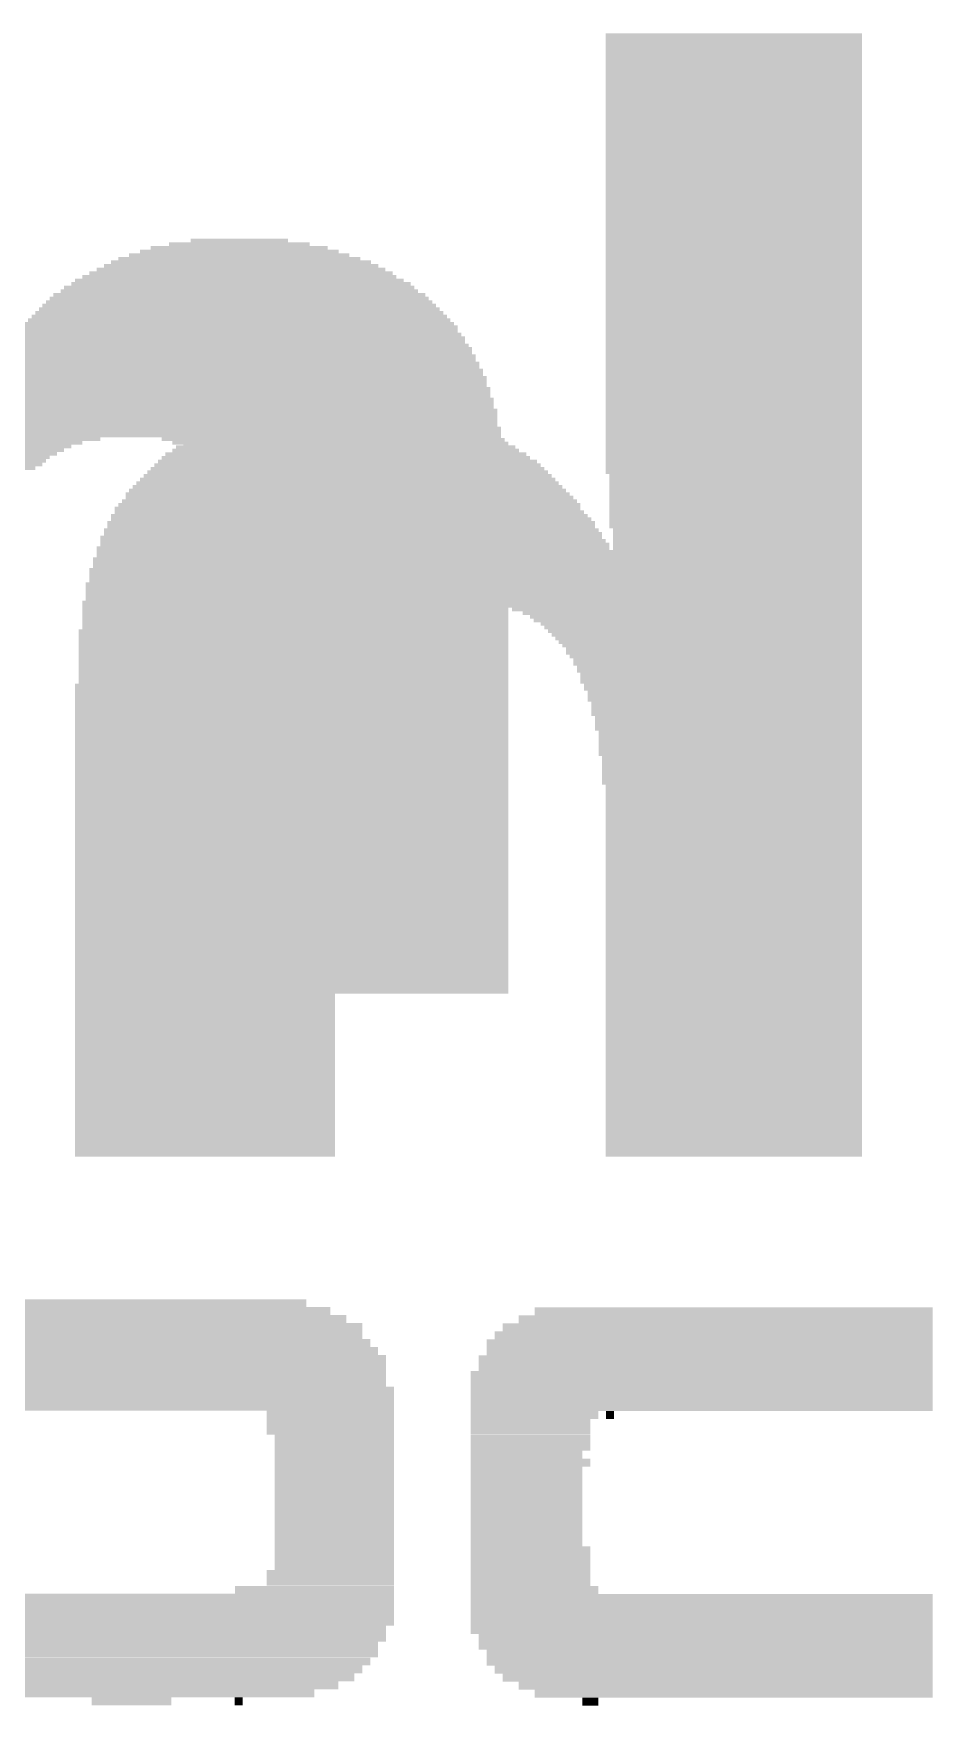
# Model space of a CAD drawing. Extents: x -21 to 88, y -12 to 76.
# Drawn here: x 51.08 to 53.57, y 33.714 to 38.344 of the extents above; entities that cross this region are included whole.
import ezdxf

# ---------------------------------------------------------------- set-up
doc = ezdxf.new("R2010")
doc.units = 0
doc.layers.add('21', color=253, linetype='CONTINUOUS')
doc.layers.add('22', color=253, linetype='CONTINUOUS')

# ---------------------------------------------------------------- blocks, each defined once
blk = doc.blocks.new('RECT')
blk.add_solid([(-0.5, -0.5), (0.5, -0.5), (-0.5, 0.5), (0.5, 0.5)])

msp = doc.modelspace()

# ---------------------------------------------------------------- block references
at = {"layer": '21'}
for p, xscale, yscale in [((51.65, 37.73), 0.61, 0.01), ((51.65, 37.74), 0.55, 0.01), ((51.65, 37.75), 0.49, 0.01), ((51.65, 37.76), 0.39, 0.01), ((51.65, 37.77), 0.27, 0.01), ((51.655, 37.68), 0.84, 0.01), ((51.655, 37.69), 0.8, 0.01), ((51.655, 37.7), 0.76, 0.01), ((51.655, 37.71), 0.72, 0.01), ((51.65, 37.72), 0.67, 0.01), ((51.65, 37.64), 0.97, 0.01), ((51.655, 37.65), 0.94, 0.01), ((51.65, 37.66), 0.91, 0.01), ((51.65, 37.67), 0.87, 0.01), ((51.65, 37.59), 1.09, 0.01), ((51.65, 37.6), 1.07, 0.01), ((51.65, 37.61), 1.05, 0.01), ((51.65, 37.62), 1.03, 0.01), ((51.65, 37.63), 0.99, 0.01), ((51.65, 37.54), 1.19, 0.01), ((51.65, 37.55), 1.17, 0.01), ((51.65, 37.56), 1.15, 0.01), ((51.65, 37.57), 1.13, 0.01), ((51.65, 37.58), 1.11, 0.01), ((51.645, 37.5), 1.26, 0.01), ((51.645, 37.51), 1.24, 0.01), ((51.645, 37.52), 1.22, 0.01), ((51.65, 37.53), 1.21, 0.01), ((51.64, 37.45), 1.33, 0.01), ((51.64, 37.47), 1.31, 0.01), ((51.64, 37.46), 1.31, 0.01), ((51.64, 37.48), 1.29, 0.01), ((51.64, 37.49), 1.27, 0.01), ((51.63, 37.4), 1.39, 0.01), ((51.635, 37.41), 1.38, 0.01), ((51.635, 37.43), 1.36, 0.01), ((51.635, 37.42), 1.36, 0.01), ((51.635, 37.44), 1.34, 0.01), ((51.275, 37.37), 2.12, 0.01), ((51.63, 37.36), 1.43, 0.01), ((51.63, 37.38), 1.41, 0.01), ((51.635, 37.39), 1.4, 0.01), ((51.28, 37.35), 2.13, 0.01), ((51.28, 37.34), 2.13, 0.01), ((51.285, 37.33), 2.14, 0.01), ((51.285, 37.32), 2.14, 0.01), ((51.285, 37.31), 2.14, 0.01), ((51.29, 37.3), 2.15, 0.01), ((51.29, 37.29), 2.15, 0.01), ((51.29, 37.28), 2.15, 0.01), ((51.29, 37.27), 2.15, 0.01), ((51.29, 37.26), 2.15, 0.01), ((51.295, 37.25), 2.16, 0.01), ((51.295, 37.24), 2.16, 0.01), ((51.295, 37.23), 2.16, 0.01), ((50.74, 37.22), 1.05, 0.01), ((51.905, 37.22), 0.94, 0.01), ((50.7, 37.2), 0.97, 0.01), ((50.69, 37.19), 0.95, 0.01), ((50.68, 37.18), 0.93, 0.01), ((50.67, 37.17), 0.91, 0.01), ((51.92, 37.21), 0.91, 0.01), ((51.945, 37.2), 0.88, 0.01), ((51.95, 37.19), 0.87, 0.01), ((51.96, 37.18), 0.85, 0.01), ((51.97, 37.17), 0.83, 0.01), ((50.665, 37.16), 0.9, 0.01), ((50.66, 37.15), 0.89, 0.01), ((50.65, 37.14), 0.87, 0.01), ((51.975, 37.16), 0.82, 0.01), ((51.98, 37.15), 0.81, 0.01), ((51.985, 37.14), 0.8, 0.01), ((51.99, 37.13), 0.79, 0.01), ((51.99, 37.12), 0.79, 0.01), ((52, 37.11), 0.79, 0.01), ((52.005, 37.1), 0.78, 0.01), ((52.005, 37.09), 0.78, 0.01), ((52.01, 37.08), 0.77, 0.01), ((52.01, 37.07), 0.77, 0.01), ((52.015, 37.06), 0.76, 0.01), ((52.015, 37.05), 0.76, 0.01), ((52.015, 37.04), 0.76, 0.01), ((52.02, 37.03), 0.75, 0.01), ((52.02, 37.02), 0.75, 0.01), ((52.02, 37.01), 0.75, 0.01), ((52.025, 37), 0.74, 0.01), ((52.025, 36.99), 0.74, 0.01), ((52.025, 36.98), 0.74, 0.01), ((52.025, 36.97), 0.74, 0.01), ((52.03, 36.96), 0.73, 0.01), ((52.03, 36.95), 0.73, 0.01), ((52.03, 36.94), 0.73, 0.01), ((52.03, 36.93), 0.73, 0.01), ((52.03, 36.92), 0.73, 0.01), ((52.03, 36.91), 0.73, 0.01), ((52.03, 36.9), 0.73, 0.01), ((52.035, 36.89), 0.72, 0.01), ((52.035, 36.88), 0.72, 0.01), ((52.035, 36.87), 0.72, 0.01), ((52.035, 36.86), 0.72, 0.01), ((52.035, 36.85), 0.72, 0.01), ((52.035, 36.84), 0.72, 0.01), ((52.035, 36.83), 0.72, 0.01), ((52.035, 36.82), 0.72, 0.01), ((52.035, 36.81), 0.72, 0.01), ((52.035, 36.8), 0.72, 0.01), ((52.035, 36.79), 0.72, 0.01), ((52.035, 36.78), 0.72, 0.01), ((52.035, 36.77), 0.72, 0.01), ((52.035, 36.76), 0.72, 0.01), ((52.035, 36.75), 0.72, 0.01), ((52.035, 36.74), 0.72, 0.01), ((52.035, 36.73), 0.72, 0.01), ((52.035, 36.72), 0.72, 0.01), ((52.035, 36.71), 0.72, 0.01), ((52.035, 36.7), 0.72, 0.01), ((52.035, 36.69), 0.72, 0.01), ((52.035, 36.68), 0.72, 0.01), ((52.035, 36.67), 0.72, 0.01), ((52.035, 36.66), 0.72, 0.01), ((52.035, 36.65), 0.72, 0.01), ((52.035, 36.64), 0.72, 0.01), ((52.035, 36.63), 0.72, 0.01), ((52.035, 36.62), 0.72, 0.01), ((52.035, 36.61), 0.72, 0.01), ((52.035, 36.6), 0.72, 0.01), ((52.035, 36.59), 0.72, 0.01), ((52.035, 36.58), 0.72, 0.01), ((52.035, 36.57), 0.72, 0.01), ((52.035, 36.56), 0.72, 0.01), ((52.035, 36.55), 0.72, 0.01), ((52.035, 36.54), 0.72, 0.01), ((52.035, 36.53), 0.72, 0.01), ((52.035, 36.52), 0.72, 0.01), ((52.035, 36.51), 0.72, 0.01), ((52.035, 36.5), 0.72, 0.01), ((52.035, 36.49), 0.72, 0.01), ((52.035, 36.48), 0.72, 0.01), ((52.035, 36.47), 0.72, 0.01), ((52.035, 36.46), 0.72, 0.01), ((52.035, 36.45), 0.72, 0.01), ((52.035, 36.44), 0.72, 0.01), ((52.035, 36.43), 0.72, 0.01), ((52.035, 36.42), 0.72, 0.01), ((52.035, 36.41), 0.72, 0.01), ((52.035, 36.4), 0.72, 0.01), ((52.035, 36.39), 0.72, 0.01), ((52.035, 36.38), 0.72, 0.01), ((52.035, 36.37), 0.72, 0.01), ((52.035, 36.36), 0.72, 0.01), ((52.035, 36.35), 0.72, 0.01), ((52.035, 36.34), 0.72, 0.01), ((52.035, 36.33), 0.72, 0.01), ((52.035, 36.32), 0.72, 0.01), ((52.035, 36.31), 0.72, 0.01), ((52.035, 36.3), 0.72, 0.01), ((52.035, 36.29), 0.72, 0.01), ((52.035, 36.28), 0.72, 0.01), ((52.035, 36.27), 0.72, 0.01), ((52.035, 36.26), 0.72, 0.01), ((52.035, 36.25), 0.72, 0.01), ((52.035, 36.24), 0.72, 0.01), ((52.035, 36.23), 0.72, 0.01), ((52.035, 36.22), 0.72, 0.01), ((52.035, 36.21), 0.72, 0.01), ((52.035, 36.2), 0.72, 0.01), ((52.035, 36.19), 0.72, 0.01), ((52.035, 36.18), 0.72, 0.01), ((52.035, 36.17), 0.72, 0.01), ((52.035, 36.16), 0.72, 0.01), ((52.035, 36.15), 0.72, 0.01), ((52.035, 36.14), 0.72, 0.01), ((52.035, 36.13), 0.72, 0.01), ((52.035, 36.12), 0.72, 0.01), ((52.035, 36.11), 0.72, 0.01), ((52.035, 36.1), 0.72, 0.01), ((52.035, 36.09), 0.72, 0.01), ((52.035, 36.08), 0.72, 0.01), ((52.035, 36.07), 0.72, 0.01), ((52.035, 36.06), 0.72, 0.01), ((52.035, 36.05), 0.72, 0.01), ((52.035, 36.04), 0.72, 0.01), ((52.035, 36.03), 0.72, 0.01), ((52.035, 36.02), 0.72, 0.01), ((52.035, 36.01), 0.72, 0.01), ((52.035, 36), 0.72, 0.01), ((52.035, 35.99), 0.72, 0.01), ((52.035, 35.98), 0.72, 0.01), ((52.035, 35.97), 0.72, 0.01), ((52.035, 35.96), 0.72, 0.01), ((52.035, 35.95), 0.72, 0.01), ((52.035, 35.94), 0.72, 0.01), ((52.035, 35.93), 0.72, 0.01), ((52.035, 35.92), 0.72, 0.01), ((52.035, 35.91), 0.72, 0.01), ((52.035, 35.9), 0.72, 0.01), ((52.035, 35.89), 0.72, 0.01), ((52.035, 35.88), 0.72, 0.01), ((52.035, 35.87), 0.72, 0.01), ((52.035, 35.86), 0.72, 0.01), ((52.035, 35.85), 0.72, 0.01), ((52.035, 35.84), 0.72, 0.01), ((52.035, 35.83), 0.72, 0.01), ((52.035, 35.82), 0.72, 0.01), ((52.035, 35.81), 0.72, 0.01), ((52.035, 35.8), 0.72, 0.01), ((52.035, 35.79), 0.72, 0.01), ((52.035, 35.78), 0.72, 0.01), ((52.035, 35.77), 0.72, 0.01), ((52.035, 35.76), 0.72, 0.01), ((52.035, 35.75), 0.72, 0.01), ((52.035, 35.74), 0.72, 0.01), ((52.035, 35.73), 0.72, 0.01), ((52.035, 35.72), 0.72, 0.01), ((52.035, 35.71), 0.72, 0.01), ((52.035, 35.7), 0.72, 0.01), ((52.035, 35.69), 0.72, 0.01), ((51.3512, 34.8063), 1.1024, 0.022), ((51.3622, 34.8283), 0.948, 0.022), ((53.0189, 34.8055), 1.1024, 0.022), ((51.3622, 34.7622), 1.2567, 0.022), ((51.3622, 34.7842), 1.1685, 0.022), ((52.9748, 34.7614), 1.1905, 0.022), ((52.9968, 34.7835), 1.1465, 0.022), ((51.3512, 34.7181), 1.3228, 0.022), ((51.3512, 34.7401), 1.2787, 0.022), ((52.9528, 34.7173), 1.2346, 0.022), ((52.9638, 34.7394), 1.2126, 0.022), ((51.3622, 34.674), 1.389, 0.0221), ((51.3622, 34.6961), 1.3449, 0.022), ((52.9417, 34.6732), 1.2567, 0.022), ((52.9528, 34.6953), 1.2346, 0.0221), ((51.3512, 34.652), 1.411, 0.022), ((51.3512, 34.6299), 1.411, 0.022), ((52.9307, 34.6291), 1.2787, 0.022), ((52.9417, 34.6512), 1.2567, 0.022), ((51.3512, 34.6079), 1.411, 0.022), ((51.3622, 34.5858), 1.4331, 0.022), ((52.9307, 34.6071), 1.2787, 0.022), ((52.9307, 34.585), 1.2787, 0.022), ((51.3622, 34.5638), 1.4331, 0.022), ((51.3622, 34.5417), 1.4331, 0.022), ((52.9307, 34.563), 1.2787, 0.022), ((52.9307, 34.5409), 1.2787, 0.022), ((51.9023, 34.5197), 0.3528, 0.022), ((51.9023, 34.4976), 0.3528, 0.022), ((52.4677, 34.5189), 0.3528, 0.022), ((52.4567, 34.4968), 0.3307, 0.022), ((52.6772, 34.5189), 0.0221, 0.022), ((51.9023, 34.4756), 0.3528, 0.022), ((51.9134, 34.4535), 0.3307, 0.0221), ((51.9134, 34.4315), 0.3307, 0.022), ((52.4567, 34.4748), 0.3307, 0.0221), ((52.4567, 34.4527), 0.3307, 0.022), ((51.9134, 34.4094), 0.3307, 0.022), ((51.9134, 34.3874), 0.3307, 0.022), ((52.4567, 34.4307), 0.3307, 0.022), ((52.4457, 34.4087), 0.3087, 0.022), ((52.4567, 34.3866), 0.3307, 0.022), ((51.9134, 34.3653), 0.3307, 0.022), ((51.9134, 34.3433), 0.3307, 0.022), ((52.4457, 34.3646), 0.3087, 0.022), ((52.4457, 34.3425), 0.3087, 0.022), ((51.9134, 34.3212), 0.3307, 0.022), ((51.9134, 34.2992), 0.3307, 0.022), ((52.4457, 34.3205), 0.3087, 0.022), ((52.4457, 34.2984), 0.3087, 0.022), ((51.9134, 34.2772), 0.3307, 0.022), ((51.9134, 34.2551), 0.3307, 0.022), ((52.4457, 34.2764), 0.3087, 0.0221), ((52.4457, 34.2543), 0.3087, 0.022), ((51.9134, 34.2331), 0.3307, 0.0221), ((51.9134, 34.211), 0.3307, 0.022), ((52.4457, 34.2323), 0.3087, 0.022), ((52.4457, 34.2102), 0.3087, 0.022), ((51.9134, 34.189), 0.3307, 0.022), ((51.9134, 34.1669), 0.3307, 0.022), ((52.4457, 34.1882), 0.3087, 0.022), ((52.4457, 34.1661), 0.3087, 0.022), ((51.9134, 34.1449), 0.3307, 0.022), ((51.9134, 34.1228), 0.3307, 0.022), ((52.4567, 34.1441), 0.3307, 0.022), ((52.4567, 34.122), 0.3307, 0.022), ((51.9023, 34.0787), 0.3528, 0.022), ((51.9134, 34.1008), 0.3307, 0.022), ((52.4567, 34.1), 0.3307, 0.022), ((52.4567, 34.0779), 0.3307, 0.022), ((51.8583, 34.0346), 0.4409, 0.0221), ((51.9023, 34.0567), 0.3528, 0.022), ((52.4677, 34.0339), 0.3528, 0.022), ((52.4567, 34.0559), 0.3307, 0.0221), ((51.3622, 34.0126), 1.4331, 0.022), ((51.3622, 33.9905), 1.4331, 0.022), ((51.3622, 33.9685), 1.4331, 0.022), ((52.9307, 34.0118), 1.2787, 0.022), ((52.9307, 33.9898), 1.2787, 0.022), ((51.3622, 33.9464), 1.4331, 0.022), ((51.3512, 33.9244), 1.411, 0.022), ((52.9307, 33.9677), 1.2787, 0.022), ((52.9307, 33.9457), 1.2787, 0.022), ((52.9307, 33.9236), 1.2787, 0.022), ((51.3622, 33.9024), 1.389, 0.022), ((51.3512, 33.8803), 1.3669, 0.022), ((52.9417, 33.9016), 1.2567, 0.022), ((52.9417, 33.8795), 1.2567, 0.022), ((51.3622, 33.8583), 1.3449, 0.022), ((51.3622, 33.8362), 1.3008, 0.022), ((52.9528, 33.8575), 1.2346, 0.022), ((52.9528, 33.8354), 1.2346, 0.0221), ((51.3622, 33.8142), 1.2567, 0.0221), ((51.3622, 33.7921), 1.2126, 0.022), ((52.9638, 33.8134), 1.2126, 0.022), ((52.9748, 33.7913), 1.1905, 0.022), ((51.3622, 33.7701), 1.1244, 0.022), ((51.3512, 33.748), 1.0142, 0.022), ((52.9968, 33.7693), 1.1465, 0.022), ((53.0189, 33.7472), 1.1024, 0.022), ((51.3512, 33.726), 0.2205, 0.022), ((51.6488, 33.726), 0.0221, 0.022), ((52.622, 33.7252), 0.0441, 0.022)]:
    msp.add_blockref('RECT', p, dxfattribs=dict(at, xscale=xscale, yscale=yscale))
at = {"layer": '21', "yscale": 0.01}
msp.add_blockref('RECT', (50.715, 37.21), dxfattribs=at)
at = {"layer": '22', "yscale": 0.01, "rotation": 180}
for p, xscale in [((53.02, 38.3385), 0.71), ((53.02, 38.3285), 0.71), ((53.02, 38.3185), 0.71), ((53.02, 38.3085), 0.71), ((53.02, 38.2985), 0.71), ((53.02, 38.2885), 0.71), ((53.02, 38.2785), 0.71), ((53.02, 38.2685), 0.71), ((53.02, 38.2585), 0.71), ((53.02, 38.2485), 0.71), ((53.02, 38.2385), 0.71), ((53.02, 38.2285), 0.71), ((53.02, 38.2185), 0.71), ((53.02, 38.2085), 0.71), ((53.02, 38.1985), 0.71), ((53.02, 38.1885), 0.71), ((53.02, 38.1785), 0.71), ((53.02, 38.1685), 0.71), ((53.02, 38.1585), 0.71), ((53.02, 38.1485), 0.71), ((53.02, 38.1385), 0.71), ((53.02, 38.1285), 0.71), ((53.02, 38.1185), 0.71), ((53.02, 38.1085), 0.71), ((53.02, 38.0985), 0.71), ((53.02, 38.0885), 0.71), ((53.02, 38.0785), 0.71), ((53.02, 38.0685), 0.71), ((53.02, 38.0585), 0.71), ((53.02, 38.0485), 0.71), ((53.02, 38.0385), 0.71), ((53.02, 38.0285), 0.71), ((53.02, 38.0185), 0.71), ((53.02, 38.0085), 0.71), ((53.02, 37.9985), 0.71), ((53.02, 37.9885), 0.71), ((53.02, 37.9785), 0.71), ((53.02, 37.9685), 0.71), ((53.02, 37.9585), 0.71), ((53.02, 37.9485), 0.71), ((53.02, 37.9385), 0.71), ((53.02, 37.9285), 0.71), ((53.02, 37.9185), 0.71), ((53.02, 37.9085), 0.71), ((53.02, 37.8985), 0.71), ((53.02, 37.8885), 0.71), ((53.02, 37.8785), 0.71), ((53.02, 37.8685), 0.71), ((53.02, 37.8585), 0.71), ((53.02, 37.8485), 0.71), ((53.02, 37.8385), 0.71), ((53.02, 37.8285), 0.71), ((53.02, 37.8185), 0.71), ((53.02, 37.8085), 0.71), ((53.02, 37.7985), 0.71), ((53.02, 37.7885), 0.71), ((53.02, 37.7785), 0.71), ((53.02, 37.7685), 0.71), ((53.02, 37.7585), 0.71), ((53.02, 37.7485), 0.71), ((53.02, 37.7385), 0.71), ((53.02, 37.7285), 0.71), ((53.02, 37.7185), 0.71), ((53.02, 37.7085), 0.71), ((53.02, 37.6985), 0.71), ((53.02, 37.6885), 0.71), ((53.02, 37.6785), 0.71), ((53.02, 37.6685), 0.71), ((53.02, 37.6585), 0.71), ((53.02, 37.6485), 0.71), ((53.02, 37.6385), 0.71), ((53.02, 37.6285), 0.71), ((53.02, 37.6185), 0.71), ((53.02, 37.6085), 0.71), ((53.02, 37.5985), 0.71), ((53.02, 37.5885), 0.71), ((53.02, 37.5785), 0.71), ((53.02, 37.5685), 0.71), ((53.02, 37.5585), 0.71), ((53.02, 37.5485), 0.71), ((53.02, 37.5385), 0.71), ((53.02, 37.5285), 0.71), ((53.02, 37.5185), 0.71), ((53.02, 37.5085), 0.71), ((53.02, 37.4985), 0.71), ((53.02, 37.4885), 0.71), ((53.02, 37.4785), 0.71), ((53.02, 37.4685), 0.71), ((53.02, 37.4585), 0.71), ((53.02, 37.4485), 0.71), ((53.02, 37.4385), 0.71), ((53.02, 37.4285), 0.71), ((53.02, 37.4185), 0.71), ((53.02, 37.4085), 0.71), ((53.02, 37.3985), 0.71), ((53.02, 37.3885), 0.71), ((53.02, 37.3785), 0.71), ((53.02, 37.3685), 0.71), ((53.02, 37.3585), 0.71), ((51.94, 37.3085), 0.39), ((51.95, 37.3185), 0.27), ((53.02, 37.3485), 0.71), ((53.02, 37.3385), 0.71), ((53.02, 37.3285), 0.71), ((53.02, 37.3185), 0.71), ((53.02, 37.3085), 0.71), ((51.945, 37.2685), 0.68), ((51.945, 37.2785), 0.62), ((51.945, 37.2885), 0.56), ((51.945, 37.2985), 0.48), ((53.02, 37.2985), 0.71), ((53.02, 37.2885), 0.71), ((53.02, 37.2785), 0.71), ((53.02, 37.2685), 0.71), ((51.945, 37.2185), 0.88), ((51.945, 37.2285), 0.84), ((51.945, 37.2385), 0.8), ((51.945, 37.2485), 0.76), ((51.945, 37.2585), 0.72), ((53.02, 37.2585), 0.71), ((53.02, 37.2485), 0.71), ((53.02, 37.2385), 0.71), ((53.02, 37.2285), 0.71), ((53.02, 37.2185), 0.71), ((51.945, 37.1685), 1.02), ((51.945, 37.1885), 0.96), ((51.945, 37.1985), 0.94), ((51.945, 37.2085), 0.9), ((53.02, 37.2085), 0.71), ((53.02, 37.1985), 0.71), ((53.02, 37.1885), 0.71), ((53.02, 37.1785), 0.71), ((53.02, 37.1685), 0.71), ((51.95, 37.1285), 1.11), ((51.95, 37.1385), 1.09), ((51.95, 37.1485), 1.07), ((51.95, 37.1585), 1.05), ((53.02, 37.1585), 0.71), ((53.02, 37.1485), 0.71), ((53.02, 37.1385), 0.71), ((53.02, 37.1285), 0.71), ((51.95, 37.0785), 1.21), ((51.95, 37.0885), 1.19), ((51.95, 37.0985), 1.17), ((51.95, 37.1085), 1.15), ((51.95, 37.1185), 1.13), ((53.025, 37.1185), 0.7), ((53.025, 37.1085), 0.7), ((53.025, 37.0985), 0.7), ((53.025, 37.0885), 0.7), ((53.025, 37.0785), 0.7), ((51.955, 37.0385), 1.28), ((51.955, 37.0485), 1.26), ((51.95, 37.0685), 1.23), ((51.955, 37.0585), 1.24), ((53.025, 37.0685), 0.7), ((53.025, 37.0585), 0.7), ((53.025, 37.0485), 0.7), ((53.025, 37.0385), 0.7), ((51.96, 36.9885), 1.35), ((51.955, 37.0085), 1.32), ((51.96, 36.9985), 1.33), ((51.95, 37.0285), 1.29), ((51.955, 37.0185), 1.3), ((53.025, 37.0285), 0.7), ((53.025, 37.0185), 0.7), ((53.025, 37.0085), 0.7), ((53.025, 36.9985), 0.7), ((53.025, 36.9885), 0.7), ((51.96, 36.9485), 1.39), ((51.965, 36.9385), 1.4), ((51.96, 36.9685), 1.37), ((51.965, 36.9585), 1.38), ((51.96, 36.9785), 1.35), ((53.025, 36.9785), 0.7), ((53.03, 36.9685), 0.69), ((53.03, 36.9585), 0.69), ((53.03, 36.9485), 0.69), ((53.03, 36.9385), 0.69), ((51.965, 36.9185), 1.42), ((52.315, 36.9085), 2.12), ((52.315, 36.8985), 2.12), ((51.97, 36.9285), 1.41), ((53.03, 36.9285), 0.69), ((53.03, 36.9185), 0.69), ((52.305, 36.8585), 2.14), ((52.305, 36.8485), 2.14), ((52.31, 36.8885), 2.13), ((52.31, 36.8785), 2.13), ((52.31, 36.8685), 2.13), ((52.3, 36.8185), 2.15), ((52.3, 36.8085), 2.15), ((52.3, 36.7985), 2.15), ((52.305, 36.8385), 2.14), ((52.305, 36.8285), 2.14), ((51.69, 36.7685), 0.95), ((51.67, 36.7585), 0.91), ((52.3, 36.7885), 2.15), ((52.3, 36.7785), 2.15), ((52.855, 36.7685), 1.04), ((51.655, 36.7485), 0.88), ((51.645, 36.7385), 0.86), ((51.64, 36.7285), 0.85), ((51.63, 36.7185), 0.83), ((51.625, 36.7085), 0.82), ((52.89, 36.7485), 0.97), ((52.905, 36.7385), 0.94), ((52.915, 36.7285), 0.92), ((52.92, 36.7185), 0.91), ((52.93, 36.7085), 0.89), ((51.61, 36.6885), 0.81), ((51.605, 36.6785), 0.8), ((51.6, 36.6685), 0.79), ((51.62, 36.6985), 0.81), ((52.935, 36.6985), 0.88), ((52.94, 36.6885), 0.87), ((52.945, 36.6785), 0.86), ((52.95, 36.6685), 0.85), ((51.6, 36.6585), 0.79), ((51.595, 36.6485), 0.78), ((51.595, 36.6385), 0.78), ((51.59, 36.6285), 0.77), ((51.585, 36.6185), 0.76), ((52.955, 36.6585), 0.84), ((52.96, 36.6485), 0.83), ((52.965, 36.6385), 0.82), ((52.965, 36.6285), 0.82), ((52.97, 36.6185), 0.81), ((51.585, 36.6085), 0.76), ((51.585, 36.5985), 0.76), ((51.58, 36.5885), 0.75), ((51.58, 36.5785), 0.75), ((51.58, 36.5685), 0.75), ((52.975, 36.6085), 0.8), ((52.975, 36.5985), 0.8), ((52.98, 36.5885), 0.79), ((52.98, 36.5785), 0.79), ((52.985, 36.5685), 0.78), ((51.57, 36.5385), 0.75), ((51.565, 36.5285), 0.74), ((51.575, 36.5585), 0.74), ((51.575, 36.5485), 0.74), ((52.985, 36.5585), 0.78), ((52.985, 36.5485), 0.78), ((52.99, 36.5385), 0.77), ((52.99, 36.5285), 0.77), ((51.565, 36.5185), 0.74), ((51.565, 36.5085), 0.74), ((51.565, 36.4985), 0.74), ((51.565, 36.4885), 0.74), ((51.565, 36.4785), 0.74), ((52.995, 36.5185), 0.76), ((52.995, 36.5085), 0.76), ((52.995, 36.4985), 0.76), ((53, 36.4885), 0.75), ((53, 36.4785), 0.75), ((51.565, 36.4685), 0.74), ((51.56, 36.4585), 0.73), ((51.56, 36.4485), 0.73), ((51.56, 36.4385), 0.73), ((51.56, 36.4285), 0.73), ((53, 36.4685), 0.75), ((53, 36.4585), 0.75), ((53.005, 36.4485), 0.74), ((53.005, 36.4385), 0.74), ((53.005, 36.4285), 0.74), ((51.56, 36.4185), 0.73), ((51.56, 36.4085), 0.73), ((51.56, 36.3985), 0.73), ((51.56, 36.3885), 0.73), ((53.005, 36.4185), 0.74), ((53.01, 36.4085), 0.73), ((53.01, 36.3985), 0.73), ((53.01, 36.3885), 0.73), ((51.56, 36.3785), 0.73), ((51.56, 36.3685), 0.73), ((51.56, 36.3585), 0.73), ((51.56, 36.3485), 0.73), ((51.56, 36.3385), 0.73), ((53.01, 36.3785), 0.73), ((53.01, 36.3685), 0.73), ((53.01, 36.3585), 0.73), ((53.01, 36.3485), 0.73), ((53.015, 36.3385), 0.72), ((51.56, 36.3285), 0.73), ((51.555, 36.3185), 0.72), ((51.555, 36.3085), 0.72), ((51.555, 36.2985), 0.72), ((53.015, 36.3285), 0.72), ((53.015, 36.3185), 0.72), ((53.015, 36.3085), 0.72), ((53.015, 36.2985), 0.72), ((51.555, 36.2885), 0.72), ((51.555, 36.2785), 0.72), ((51.555, 36.2685), 0.72), ((51.555, 36.2585), 0.72), ((51.555, 36.2485), 0.72), ((53.015, 36.2885), 0.72), ((53.015, 36.2785), 0.72), ((53.015, 36.2685), 0.72), ((53.02, 36.2585), 0.71), ((53.02, 36.2485), 0.71), ((51.555, 36.2385), 0.72), ((51.555, 36.2285), 0.72), ((51.555, 36.2185), 0.72), ((51.555, 36.2085), 0.72), ((51.555, 36.1985), 0.72), ((53.02, 36.2385), 0.71), ((53.02, 36.2285), 0.71), ((53.02, 36.2185), 0.71), ((53.02, 36.2085), 0.71), ((53.02, 36.1985), 0.71), ((51.555, 36.1885), 0.72), ((51.555, 36.1785), 0.72), ((51.555, 36.1685), 0.72), ((51.555, 36.1585), 0.72), ((53.02, 36.1885), 0.71), ((53.02, 36.1785), 0.71), ((53.02, 36.1685), 0.71), ((53.02, 36.1585), 0.71), ((51.555, 36.1485), 0.72), ((51.555, 36.1385), 0.72), ((51.555, 36.1285), 0.72), ((51.555, 36.1185), 0.72), ((51.555, 36.1085), 0.72), ((53.02, 36.1485), 0.71), ((53.02, 36.1385), 0.71), ((53.02, 36.1285), 0.71), ((53.02, 36.1185), 0.71), ((53.02, 36.1085), 0.71), ((51.555, 36.0985), 0.72), ((51.555, 36.0885), 0.72), ((51.555, 36.0785), 0.72), ((51.555, 36.0685), 0.72), ((51.555, 36.0585), 0.72), ((53.02, 36.0985), 0.71), ((53.02, 36.0885), 0.71), ((53.02, 36.0785), 0.71), ((53.02, 36.0685), 0.71), ((53.02, 36.0585), 0.71), ((51.555, 36.0485), 0.72), ((51.555, 36.0385), 0.72), ((51.555, 36.0285), 0.72), ((51.555, 36.0185), 0.72), ((53.02, 36.0485), 0.71), ((53.02, 36.0385), 0.71), ((53.02, 36.0285), 0.71), ((53.02, 36.0185), 0.71), ((51.555, 36.0085), 0.72), ((51.555, 35.9985), 0.72), ((51.555, 35.9885), 0.72), ((51.555, 35.9785), 0.72), ((51.555, 35.9685), 0.72), ((53.02, 36.0085), 0.71), ((53.02, 35.9985), 0.71), ((53.02, 35.9885), 0.71), ((53.02, 35.9785), 0.71), ((53.02, 35.9685), 0.71), ((51.555, 35.9585), 0.72), ((51.555, 35.9485), 0.72), ((51.555, 35.9385), 0.72), ((51.555, 35.9285), 0.72), ((51.555, 35.9185), 0.72), ((53.02, 35.9585), 0.71), ((53.02, 35.9485), 0.71), ((53.02, 35.9385), 0.71), ((53.02, 35.9285), 0.71), ((53.02, 35.9185), 0.71), ((51.555, 35.9085), 0.72), ((51.555, 35.8985), 0.72), ((51.555, 35.8885), 0.72), ((51.555, 35.8785), 0.72), ((53.02, 35.9085), 0.71), ((53.02, 35.8985), 0.71), ((53.02, 35.8885), 0.71), ((53.02, 35.8785), 0.71), ((51.555, 35.8685), 0.72), ((51.555, 35.8585), 0.72), ((51.555, 35.8485), 0.72), ((51.555, 35.8385), 0.72), ((51.555, 35.8285), 0.72), ((53.02, 35.8685), 0.71), ((53.02, 35.8585), 0.71), ((53.02, 35.8485), 0.71), ((53.02, 35.8385), 0.71), ((53.02, 35.8285), 0.71), ((51.555, 35.8185), 0.72), ((51.555, 35.8085), 0.72), ((51.555, 35.7985), 0.72), ((51.555, 35.7885), 0.72), ((53.02, 35.8185), 0.71), ((53.02, 35.8085), 0.71), ((53.02, 35.7985), 0.71), ((53.02, 35.7885), 0.71), ((51.555, 35.7785), 0.72), ((51.555, 35.7685), 0.72), ((51.555, 35.7585), 0.72), ((51.555, 35.7485), 0.72), ((51.555, 35.7385), 0.72), ((53.02, 35.7785), 0.71), ((53.02, 35.7685), 0.71), ((53.02, 35.7585), 0.71), ((53.02, 35.7485), 0.71), ((53.02, 35.7385), 0.71), ((51.555, 35.7285), 0.72), ((51.555, 35.7185), 0.72), ((51.555, 35.7085), 0.72), ((51.555, 35.6985), 0.72), ((51.555, 35.6885), 0.72), ((53.02, 35.7285), 0.71), ((53.02, 35.7185), 0.71), ((53.02, 35.7085), 0.71), ((53.02, 35.6985), 0.71), ((53.02, 35.6885), 0.71), ((51.555, 35.6785), 0.72), ((51.555, 35.6685), 0.72), ((51.555, 35.6585), 0.72), ((51.555, 35.6485), 0.72), ((53.02, 35.6785), 0.71), ((53.02, 35.6685), 0.71), ((53.02, 35.6585), 0.71), ((53.02, 35.6485), 0.71), ((51.555, 35.6385), 0.72), ((51.555, 35.6285), 0.72), ((51.555, 35.6185), 0.72), ((51.555, 35.6085), 0.72), ((51.555, 35.5985), 0.72), ((53.02, 35.6385), 0.71), ((53.02, 35.6285), 0.71), ((53.02, 35.6185), 0.71), ((53.02, 35.6085), 0.71), ((53.02, 35.5985), 0.71), ((51.555, 35.5885), 0.72), ((51.555, 35.5785), 0.72), ((51.555, 35.5685), 0.72), ((51.555, 35.5585), 0.72), ((51.555, 35.5485), 0.72), ((53.02, 35.5885), 0.71), ((53.02, 35.5785), 0.71), ((53.02, 35.5685), 0.71), ((53.02, 35.5585), 0.71), ((53.02, 35.5485), 0.71), ((51.555, 35.5385), 0.72), ((51.555, 35.5285), 0.72), ((51.555, 35.5185), 0.72), ((51.555, 35.5085), 0.72), ((53.02, 35.5385), 0.71), ((53.02, 35.5285), 0.71), ((53.02, 35.5185), 0.71), ((53.02, 35.5085), 0.71), ((51.555, 35.4985), 0.72), ((51.555, 35.4885), 0.72), ((51.555, 35.4785), 0.72), ((51.555, 35.4685), 0.72), ((51.555, 35.4585), 0.72), ((53.02, 35.4985), 0.71), ((53.02, 35.4885), 0.71), ((53.02, 35.4785), 0.71), ((53.02, 35.4685), 0.71), ((53.02, 35.4585), 0.71), ((51.555, 35.4485), 0.72), ((51.555, 35.4385), 0.72), ((51.555, 35.4285), 0.72), ((51.555, 35.4185), 0.72), ((53.02, 35.4485), 0.71), ((53.02, 35.4385), 0.71), ((53.02, 35.4285), 0.71), ((53.02, 35.4185), 0.71), ((51.555, 35.4085), 0.72), ((51.555, 35.3985), 0.72), ((51.555, 35.3885), 0.72), ((51.555, 35.3785), 0.72), ((51.555, 35.3685), 0.72), ((53.02, 35.4085), 0.71), ((53.02, 35.3985), 0.71), ((53.02, 35.3885), 0.71), ((53.02, 35.3785), 0.71), ((53.02, 35.3685), 0.71), ((51.555, 35.3585), 0.72), ((51.555, 35.3485), 0.72), ((51.555, 35.3385), 0.72), ((51.555, 35.3285), 0.72), ((51.555, 35.3185), 0.72), ((53.02, 35.3585), 0.71), ((53.02, 35.3485), 0.71), ((53.02, 35.3385), 0.71), ((53.02, 35.3285), 0.71), ((53.02, 35.3185), 0.71), ((51.555, 35.3085), 0.72), ((51.555, 35.2985), 0.72), ((51.555, 35.2885), 0.72), ((51.555, 35.2785), 0.72), ((53.02, 35.3085), 0.71), ((53.02, 35.2985), 0.71), ((53.02, 35.2885), 0.71), ((53.02, 35.2785), 0.71), ((51.555, 35.2685), 0.72), ((51.555, 35.2585), 0.72), ((51.555, 35.2485), 0.72), ((51.555, 35.2385), 0.72), ((53.02, 35.2685), 0.71), ((53.02, 35.2585), 0.71), ((53.02, 35.2485), 0.71), ((53.02, 35.2385), 0.71)]:
    msp.add_blockref('RECT', p, dxfattribs=dict(at, xscale=xscale))
for p in [(51.945, 37.1785), (52.875, 36.7585)]:
    msp.add_blockref('RECT', p, dxfattribs=at)

doc.saveas('drawing.dxf')
